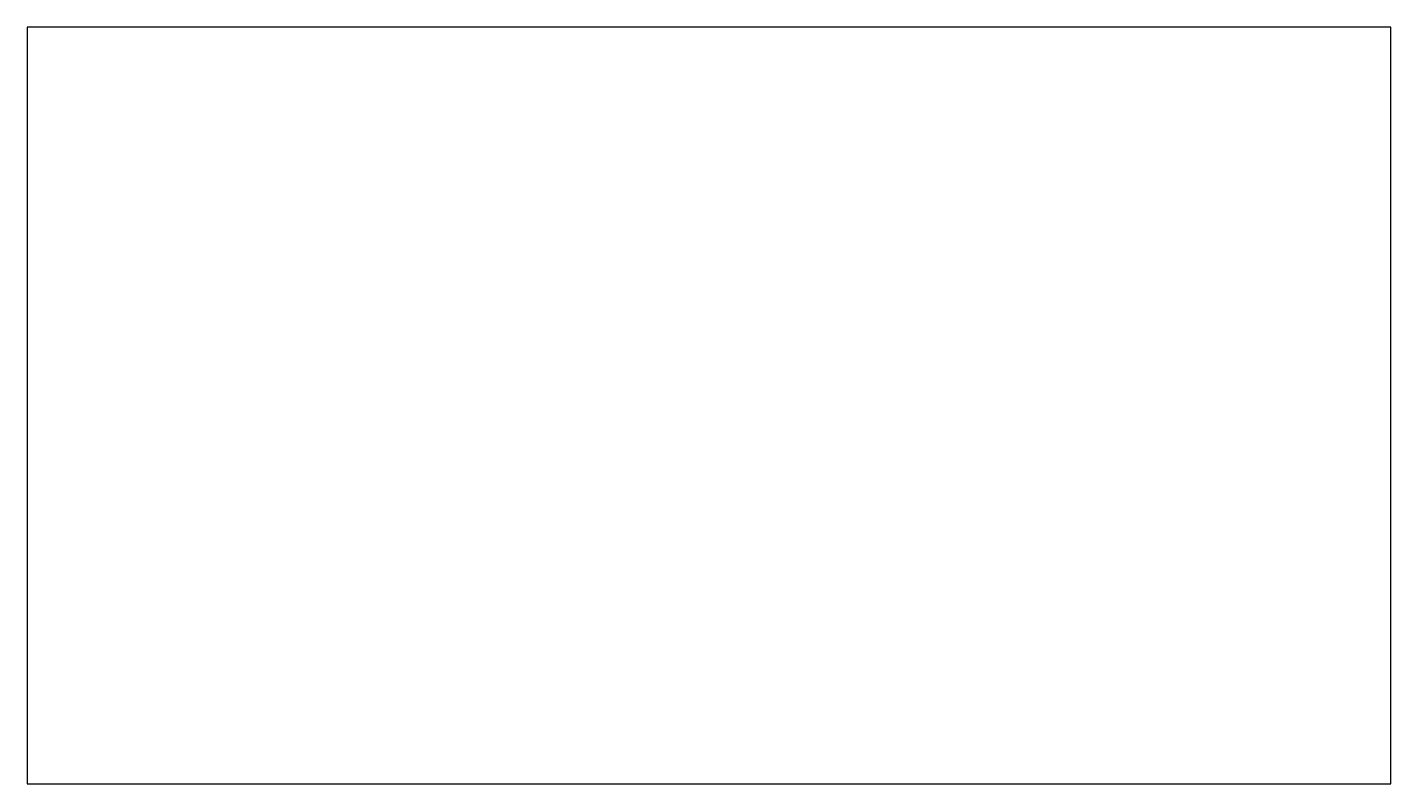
# Model space of a CAD drawing. Header units: millimetres. Extents: x -246 to 250, y 0 to 275.
import ezdxf

# ---------------------------------------------------------------- set-up
doc = ezdxf.new("R2010")
doc.units = ezdxf.units.MM

msp = doc.modelspace()

# ---------------------------------------------------------------- linework, layer by layer
at = {"color": 7, "linetype": 'Continuous', "lineweight": 25}
for p, q in [((250, 275), (-245.5, 275)), ((-245.5, 275), (-245.5, 0)), ((250, 0), (250, 275)), ((-245.5, 0), (250, 0))]:
    msp.add_line(p, q, dxfattribs=at)

doc.saveas('drawing.dxf')
